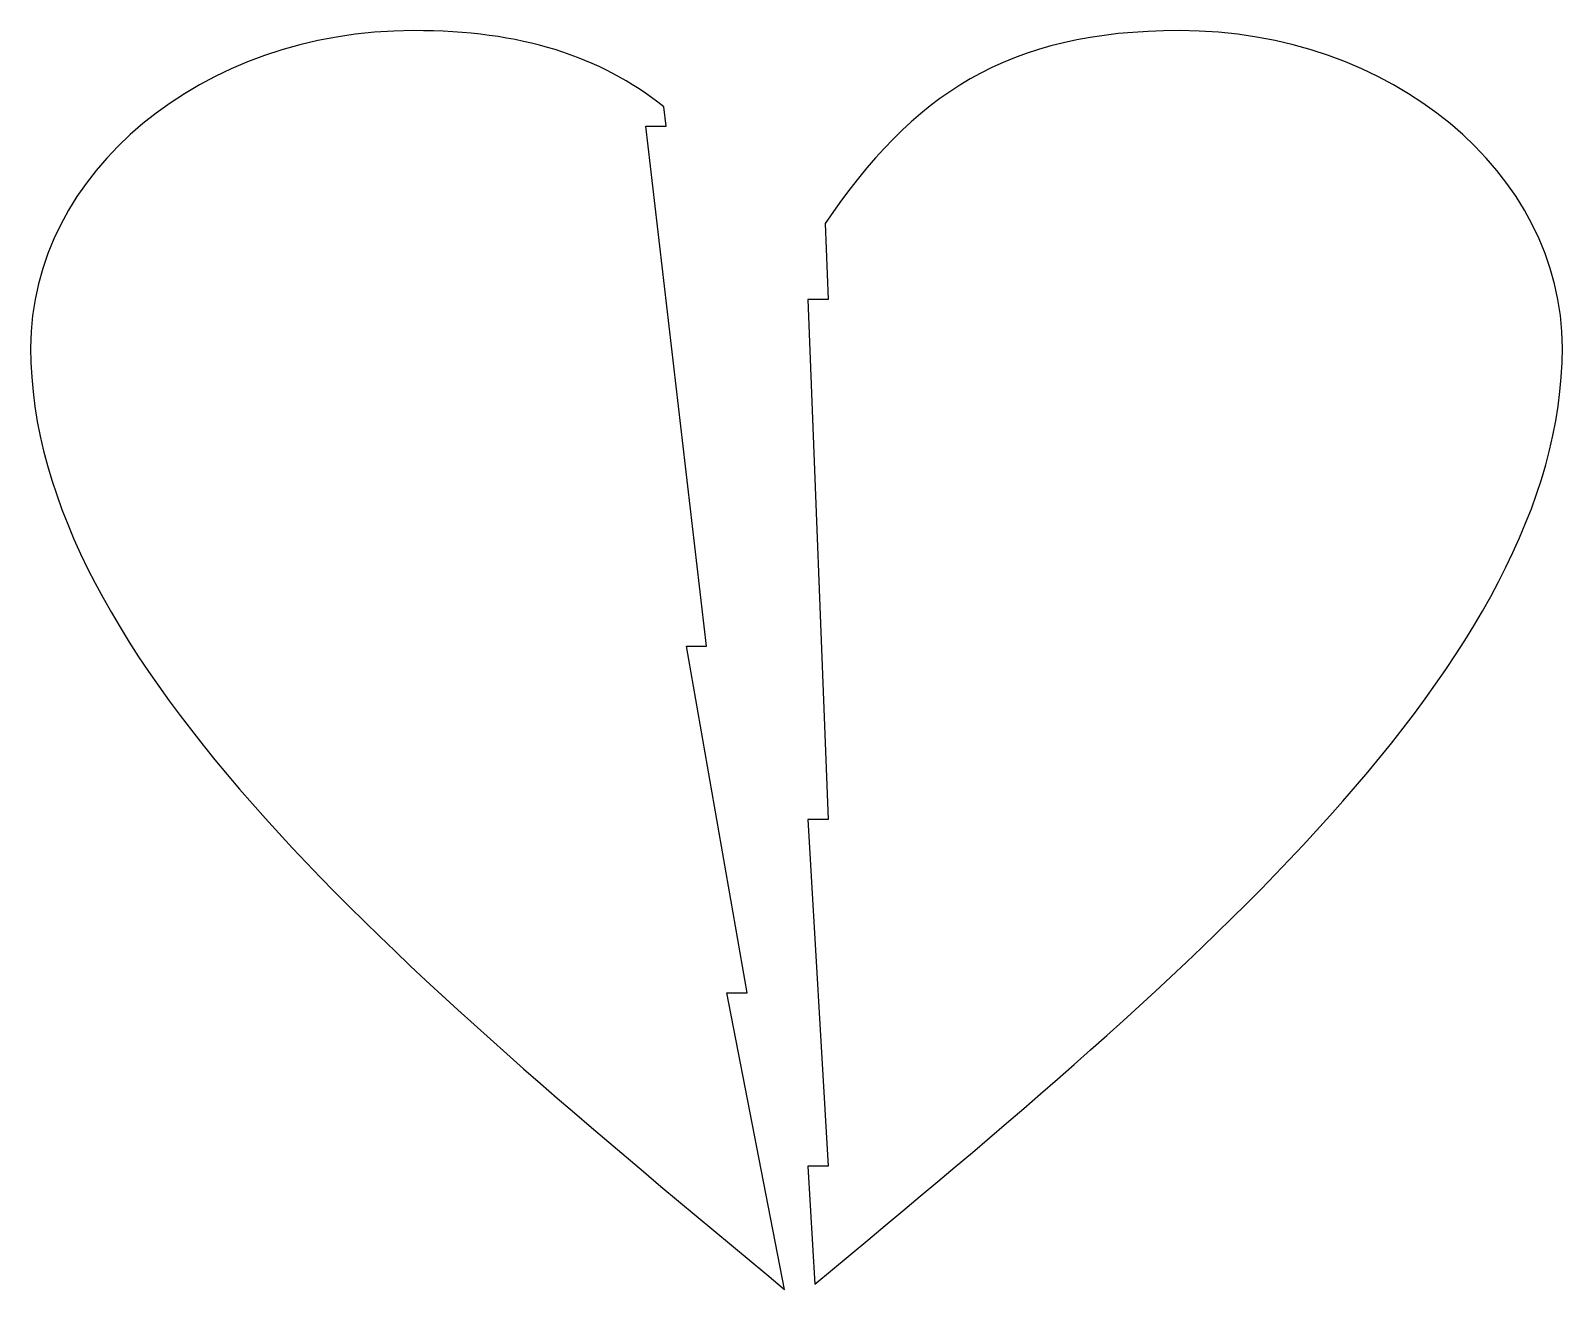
# Model space of a CAD drawing. Header units: centimetres. Extents: x -8 to 8, y -6.5 to 6.5.
import ezdxf

# ---------------------------------------------------------------- set-up
doc = ezdxf.new("R2010")
doc.units = ezdxf.units.CM
doc.header["$MEASUREMENT"] = 0
doc.layers.add('Camada 1', color=7, linetype='Continuous')

msp = doc.modelspace()

# ---------------------------------------------------------------- linework, layer by layer
at = {"layer": 'Camada 1'}
for points in [[(-0.12312, -6.53371), (-4.05785, -3.27542), (-7.95207, -0.01716), (-7.95207, 3.24137), (-7.95207, 3.24137), (-7.95207, 5.05871), (-6.17084, 6.53371), (-3.97628, 6.53371), (-3.97628, 6.53371), (-2.8523, 6.53371), (-2.04551, 6.27048), (-1.3777, 5.74425), (-1.3777, 5.74425), (-1.3777, 5.74425), (-1.35407, 5.54266), (-1.35407, 5.54266), (-1.35407, 5.54266), (-1.35407, 5.54266), (-1.56418, 5.54266), (-1.56418, 5.54266), (-1.56418, 5.54266), (-1.56418, 5.54266), (-0.93318, 0.14447), (-0.93318, 0.14447), (-0.93318, 0.14447), (-0.93318, 0.14447), (-1.1437, 0.14448), (-1.1437, 0.14448), (-1.1437, 0.14448), (-1.1437, 0.14448), (-0.5127, -3.45449), (-0.5127, -3.45449), (-0.5127, -3.45449), (-0.5127, -3.45449), (-0.7228, -3.45449), (-0.7228, -3.45449), (-0.7228, -3.45449), (-0.7228, -3.45449), (-0.12312, -6.53371), (-0.12312, -6.53371), (-0.12312, -6.53371), (-0.12312, -6.53371), (-0.12312, -6.53371), (-0.12312, -6.53371)], [(0.29793, 4.53169), (1.20164, 5.86606), (2.18613, 6.53371), (3.97612, 6.53371), (3.97612, 6.53371), (6.17097, 6.53371), (7.95204, 5.05871), (7.95204, 3.24137), (7.95204, 3.24137), (7.95204, 0.00123), (4.10151, -3.23836), (0.18983, -6.47836), (0.18983, -6.47836), (0.18983, -6.47836), (0.11842, -5.25387), (0.11842, -5.25387), (0.11842, -5.25387), (0.11842, -5.25387), (0.32852, -5.25387), (0.32852, -5.25387), (0.32852, -5.25387), (0.32852, -5.25387), (0.11841, -1.65501), (0.11841, -1.65501), (0.11841, -1.65501), (0.11841, -1.65501), (0.32852, -1.65501), (0.32852, -1.65501), (0.32852, -1.65501), (0.32852, -1.65501), (0.11841, 3.74331), (0.11841, 3.74331), (0.11841, 3.74331), (0.11841, 3.74331), (0.32852, 3.74331), (0.32852, 3.74331), (0.32852, 3.74331), (0.32852, 3.74331), (0.29793, 4.53169), (0.29793, 4.53169), (0.29793, 4.53169), (0.29793, 4.53169), (0.29793, 4.53169), (0.29793, 4.53169)]]:
    msp.add_open_spline(points, degree=3, knots=[0, 0, 0, 0, 0.08333333, 0.08333333, 0.08333333, 0.08333333, 0.16666667, 0.16666667, 0.16666667, 0.16666667, 0.25, 0.25, 0.25, 0.25, 0.33333333, 0.33333333, 0.33333333, 0.33333333, 0.41666667, 0.41666667, 0.41666667, 0.41666667, 0.5, 0.5, 0.5, 0.5, 0.58333333, 0.58333333, 0.58333333, 0.58333333, 0.66666667, 0.66666667, 0.66666667, 0.66666667, 0.75, 0.75, 0.75, 0.75, 0.83333333, 0.83333333, 0.83333333, 0.83333333, 1, 1, 1, 1], dxfattribs=at)

doc.saveas('drawing.dxf')
